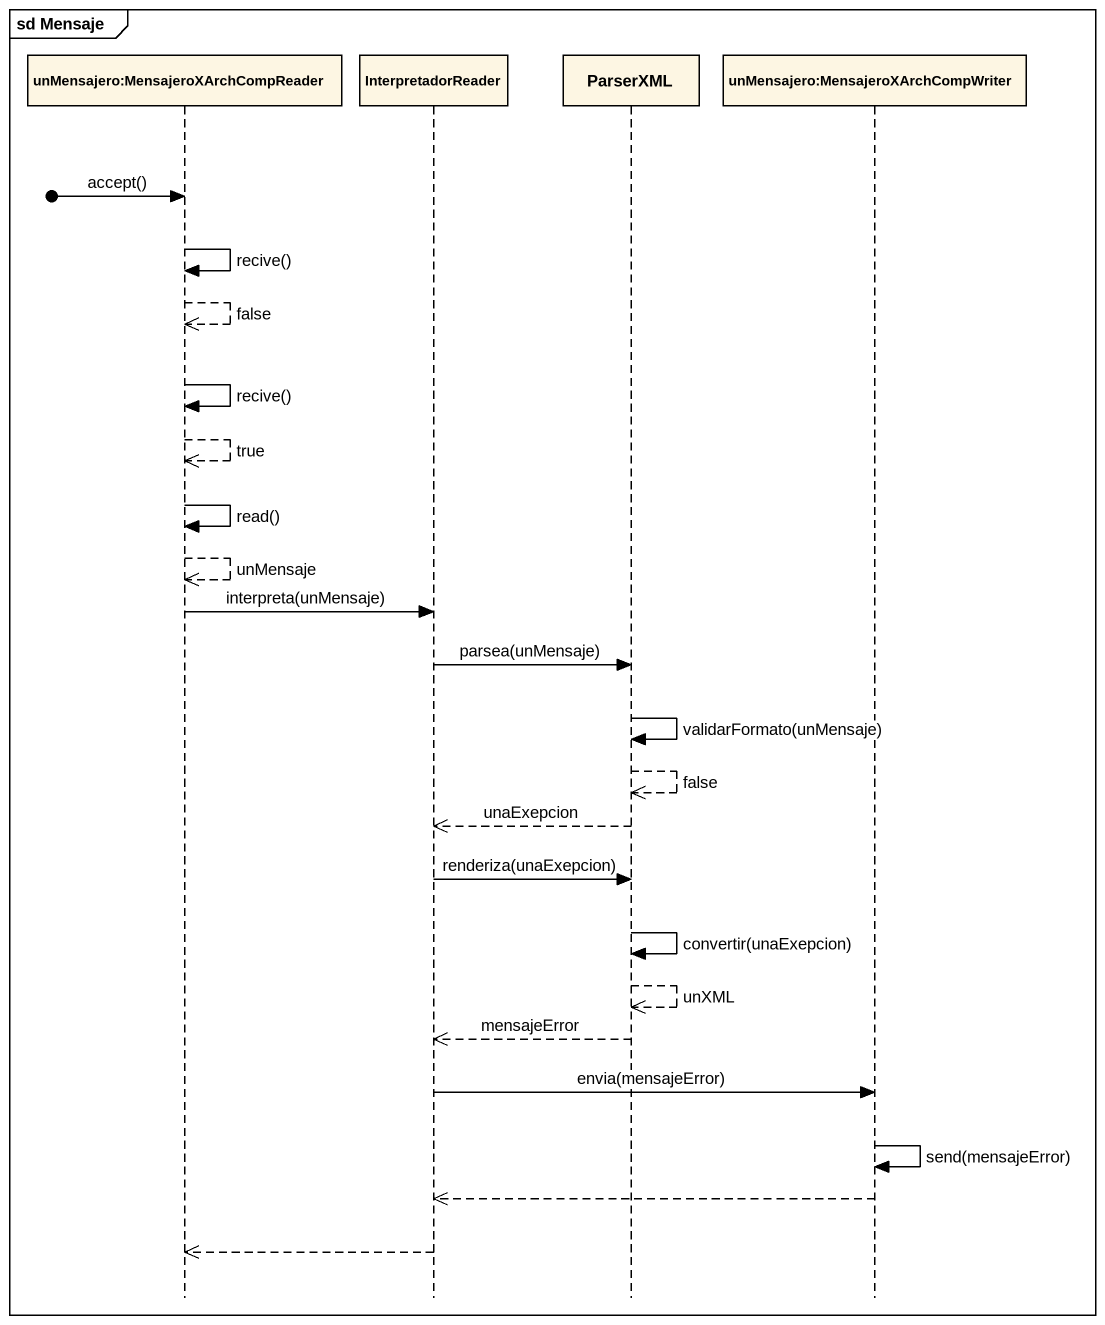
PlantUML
@startuml
mainframe sd Mensaje
hide footbox
participant "unMensajero:MensajeroXArchCompReader" as unMensajero
participant InterpretadorReader
participant ParserXML
participant "unMensajero:MensajeroXArchCompWriter" as unMensajero_2

[o-> unMensajero : accept()
unMensajero -> unMensajero : recive()
unMensajero -->> unMensajero : false
unMensajero -> unMensajero : recive()
unMensajero -->> unMensajero : true
unMensajero -> unMensajero : read()
unMensajero -->> unMensajero : unMensaje
unMensajero -> InterpretadorReader : interpreta(unMensaje)
InterpretadorReader -> ParserXML : parsea(unMensaje)
ParserXML -> ParserXML : validarFormato(unMensaje)
ParserXML -->> ParserXML : false
ParserXML -->> InterpretadorReader : unaExepcion
InterpretadorReader -> ParserXML : renderiza(unaExepcion)
ParserXML -> ParserXML : convertir(unaExepcion)
ParserXML -->> ParserXML : unXML
ParserXML -->> InterpretadorReader : mensajeError
InterpretadorReader -> unMensajero_2 : envia(mensajeError)
unMensajero_2 -> unMensajero_2 : send(mensajeError)
unMensajero_2 -->> InterpretadorReader
InterpretadorReader -->> unMensajero
@enduml
